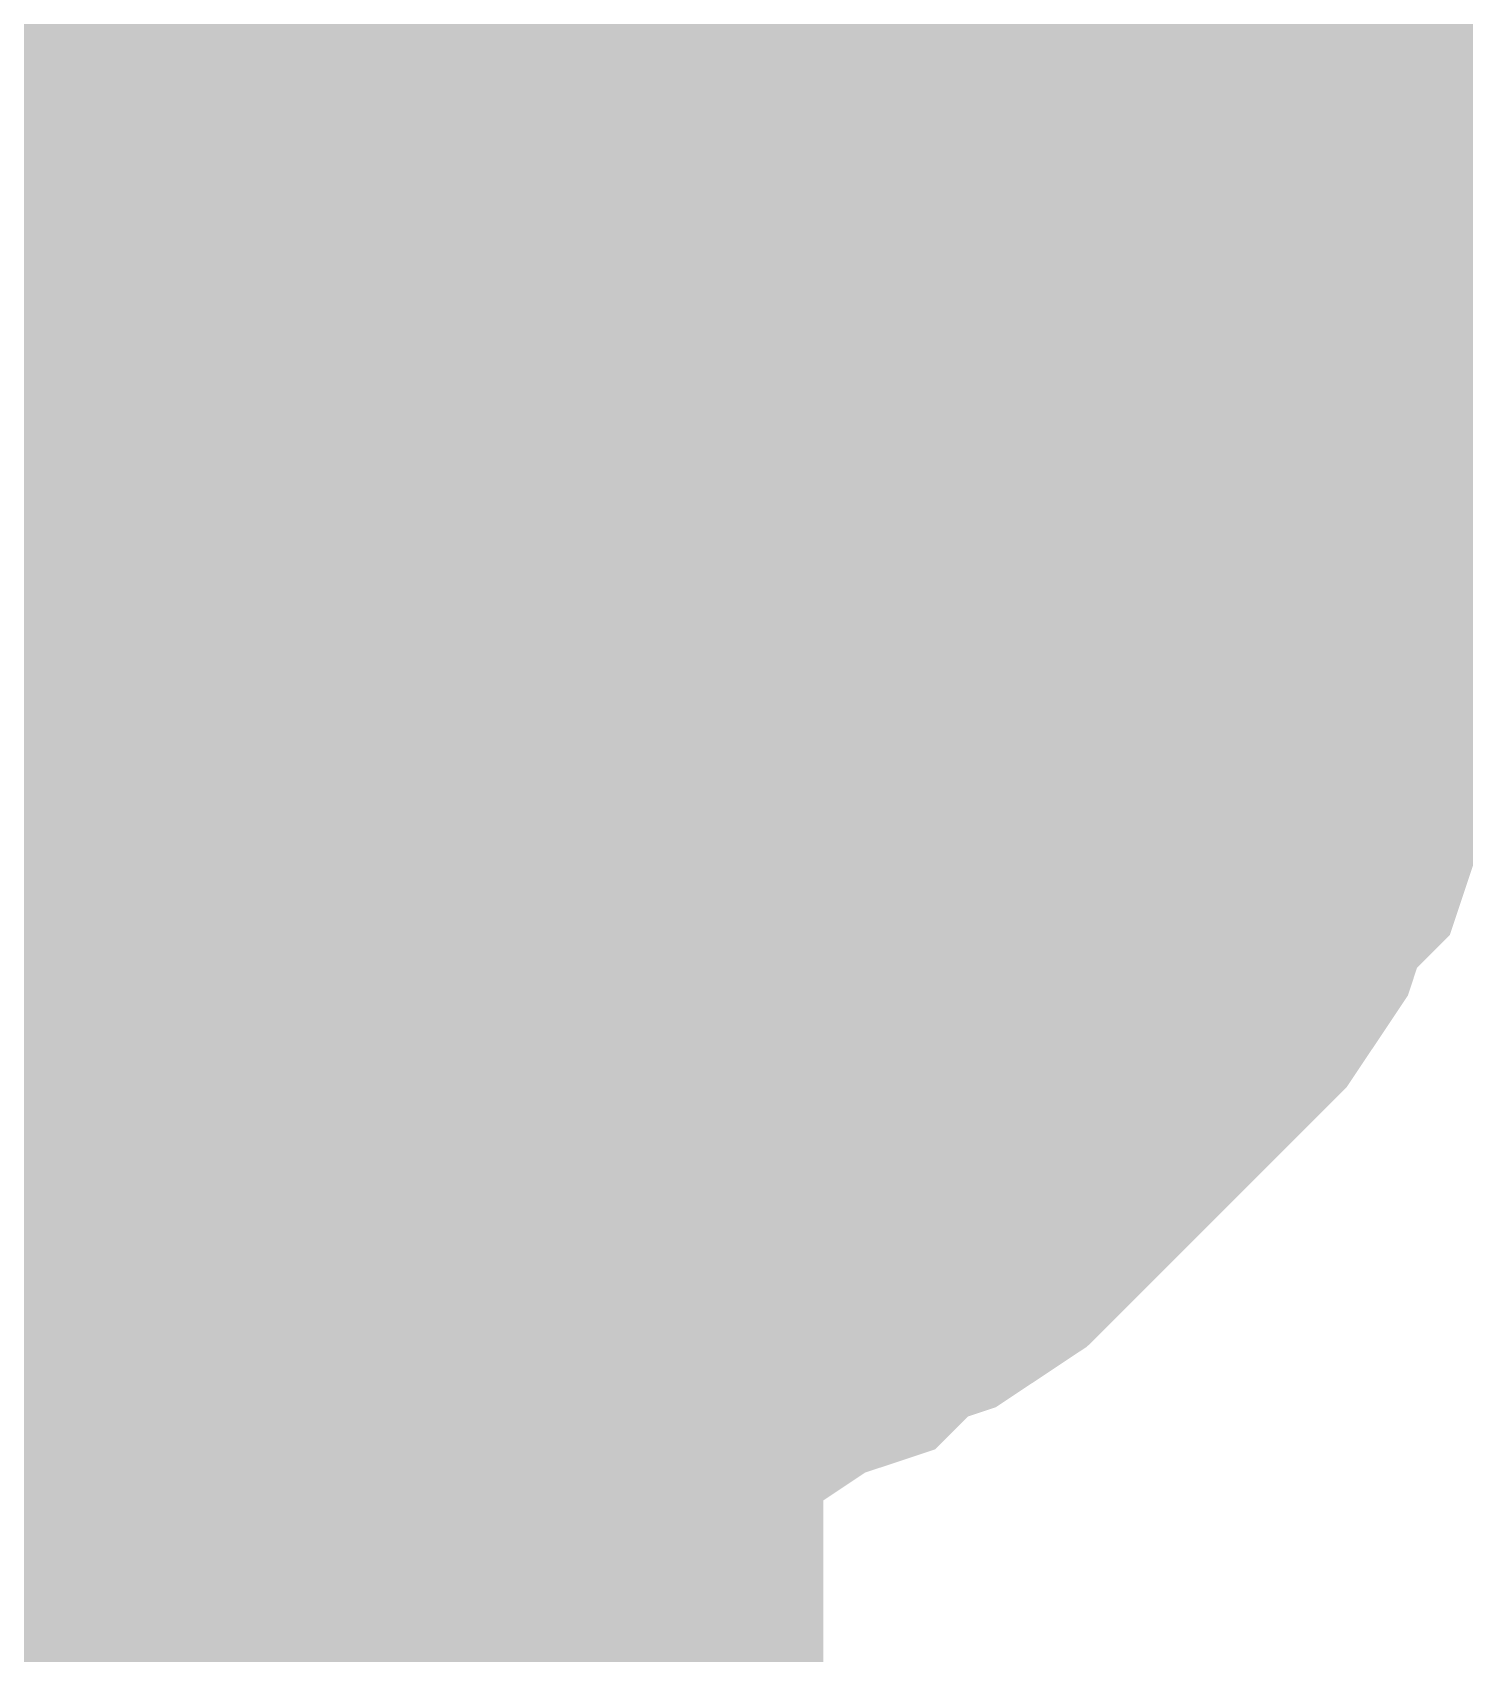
# Model space of a CAD drawing. Header units: inches. Extents: x 0 to 841, y 0 to 594.
# Drawn here: x 197.348 to 198.331, y 411.551 to 412.665 of the extents above; entities that cross this region are included whole.
import ezdxf

# ---------------------------------------------------------------- set-up
doc = ezdxf.new("R2010")
doc.units = ezdxf.units.IN
doc.layers.add('Sheet', color=255, linetype='Continuous')

msp = doc.modelspace()

# ---------------------------------------------------------------- linework, layer by layer
at = {"layer": 'Sheet'}
msp.add_lwpolyline([(197.246, 412.5, 0.508, 0.508, 1), (197.754, 412.5, 0.508, 0.508, 1)], format="xyseb", close=True, dxfattribs=at)
for points in [[(197.9094, 412.8219, 0.2997, 0.2997, 0), (197.9207, 412.7995, 0.2997, 0.2997, 0), (197.9319, 412.777, 0.2997, 0.2997, 0), (197.9543, 412.7545, 0.2997, 0.2997, 0), (197.9656, 412.7433, 0.2997, 0.2997, 0), (197.9768, 412.7208, 0.2997, 0.2997, 0), (197.9768, 412.6984, 0.2997, 0.2997, 0), (197.988, 412.6759, 0.2997, 0.2997, 0), (197.9993, 412.6422, 0.2997, 0.2997, 0), (198.0105, 412.6198, 0.2997, 0.2997, 0), (198.0105, 412.5973, 0.2997, 0.2997, 0), (198.0105, 412.5749, 0.2997, 0.2997, 0), (198.0217, 412.5524, 0.2997, 0.2997, 0), (198.0217, 412.5187, 0.2997, 0.2997, 0), (198.0217, 412.4963, 0.2997, 0.2997, 0)], [(197.9094, 412.8219, 0.2997, 0.2997, 0), (197.9207, 412.7995, 0.2997, 0.2997, 0), (197.9319, 412.777, 0.2997, 0.2997, 0), (197.9543, 412.7545, 0.2997, 0.2997, 0), (197.9656, 412.7433, 0.2997, 0.2997, 0), (197.9768, 412.7208, 0.2997, 0.2997, 0), (197.9768, 412.6984, 0.2997, 0.2997, 0), (197.988, 412.6759, 0.2997, 0.2997, 0), (197.9993, 412.6422, 0.2997, 0.2997, 0), (198.0105, 412.6198, 0.2997, 0.2997, 0), (198.0105, 412.5973, 0.2997, 0.2997, 0), (198.0105, 412.5749, 0.2997, 0.2997, 0), (198.0217, 412.5524, 0.2997, 0.2997, 0), (198.0217, 412.5187, 0.2997, 0.2997, 0), (198.0217, 412.4963, 0.2997, 0.2997, 0)], [(198.2014, 412.8219, 0.2997, 0.2997, 0), (198.2238, 412.7882, 0.2997, 0.2997, 0), (198.2351, 412.7545, 0.2997, 0.2997, 0), (198.2463, 412.7208, 0.2997, 0.2997, 0), (198.2575, 412.6872, 0.2997, 0.2997, 0), (198.2688, 412.6535, 0.2997, 0.2997, 0), (198.2688, 412.6086, 0.2997, 0.2997, 0), (198.28, 412.5749, 0.2997, 0.2997, 0), (198.28, 412.5299, 0.2997, 0.2997, 0), (198.28, 412.4963, 0.2997, 0.2997, 0)], [(198.2014, 412.8219, 0.2997, 0.2997, 0), (198.2238, 412.7882, 0.2997, 0.2997, 0), (198.2351, 412.7545, 0.2997, 0.2997, 0), (198.2463, 412.7208, 0.2997, 0.2997, 0), (198.2575, 412.6872, 0.2997, 0.2997, 0), (198.2688, 412.6535, 0.2997, 0.2997, 0), (198.2688, 412.6086, 0.2997, 0.2997, 0), (198.28, 412.5749, 0.2997, 0.2997, 0), (198.28, 412.5299, 0.2997, 0.2997, 0), (198.28, 412.4963, 0.2997, 0.2997, 0)], [(198.2014, 412.8219, 0.2997, 0.2997, 0), (198.2238, 412.7882, 0.2997, 0.2997, 0), (198.2351, 412.7545, 0.2997, 0.2997, 0), (198.2463, 412.7208, 0.2997, 0.2997, 0), (198.2575, 412.6872, 0.2997, 0.2997, 0), (198.2688, 412.6535, 0.2997, 0.2997, 0), (198.2688, 412.6086, 0.2997, 0.2997, 0), (198.28, 412.5749, 0.2997, 0.2997, 0), (198.28, 412.5299, 0.2997, 0.2997, 0), (198.28, 412.4963, 0.2997, 0.2997, 0)], [(187.5227, 412.4963, 0.7493, 0.7493, 0), (197.5164, 412.4963, 0.7493, 0.7493, 0), (202.5133, 412.4963, 0.7493, 0.7493, 0)], [(197.5164, 412.4963, 0.7493, 0.7493, 0), (197.5164, 406.9938, 0.7493, 0.7493, 0)], [(197.9768, 412.7208, 0.0991, 0.0991, 0), (197.9768, 412.6984, 0.0991, 0.0991, 0), (197.988, 412.6759, 0.0991, 0.0991, 0), (197.9993, 412.6422, 0.0991, 0.0991, 0), (198.0105, 412.6198, 0.0991, 0.0991, 0), (198.0105, 412.5973, 0.0991, 0.0991, 0), (198.0105, 412.5749, 0.0991, 0.0991, 0), (198.0217, 412.5524, 0.0991, 0.0991, 0), (198.0217, 412.5187, 0.0991, 0.0991, 0), (198.0217, 412.4963, 0.0991, 0.0991, 0)], [(197.9768, 412.7208, 0.0991, 0.0991, 0), (197.9768, 412.6984, 0.0991, 0.0991, 0), (197.988, 412.6759, 0.0991, 0.0991, 0), (197.9993, 412.6422, 0.0991, 0.0991, 0), (198.0105, 412.6198, 0.0991, 0.0991, 0), (198.0105, 412.5973, 0.0991, 0.0991, 0), (198.0105, 412.5749, 0.0991, 0.0991, 0), (198.0217, 412.5524, 0.0991, 0.0991, 0), (198.0217, 412.5187, 0.0991, 0.0991, 0), (198.0217, 412.4963, 0.0991, 0.0991, 0)], [(198.2463, 412.7208, 0.0991, 0.0991, 0), (198.2575, 412.6872, 0.0991, 0.0991, 0), (198.2688, 412.6535, 0.0991, 0.0991, 0), (198.2688, 412.6086, 0.0991, 0.0991, 0), (198.28, 412.5749, 0.0991, 0.0991, 0), (198.28, 412.5299, 0.0991, 0.0991, 0), (198.28, 412.4963, 0.0991, 0.0991, 0)], [(198.2463, 412.7208, 0.0991, 0.0991, 0), (198.2575, 412.6872, 0.0991, 0.0991, 0), (198.2688, 412.6535, 0.0991, 0.0991, 0), (198.2688, 412.6086, 0.0991, 0.0991, 0), (198.28, 412.5749, 0.0991, 0.0991, 0), (198.28, 412.5299, 0.0991, 0.0991, 0), (198.28, 412.4963, 0.0991, 0.0991, 0)], [(198.2463, 412.7208, 0.0991, 0.0991, 0), (198.2575, 412.6872, 0.0991, 0.0991, 0), (198.2688, 412.6535, 0.0991, 0.0991, 0), (198.2688, 412.6086, 0.0991, 0.0991, 0), (198.28, 412.5749, 0.0991, 0.0991, 0), (198.28, 412.5299, 0.0991, 0.0991, 0), (198.28, 412.4963, 0.0991, 0.0991, 0)], [(198.28, 412.4963, 0.2997, 0.2997, 0), (198.28, 412.4513, 0.2997, 0.2997, 0), (198.28, 412.4177, 0.2997, 0.2997, 0), (198.2688, 412.384, 0.2997, 0.2997, 0), (198.2688, 412.339, 0.2997, 0.2997, 0), (198.2575, 412.3054, 0.2997, 0.2997, 0), (198.2463, 412.2717, 0.2997, 0.2997, 0), (198.2351, 412.2267, 0.2997, 0.2997, 0), (198.2238, 412.1931, 0.2997, 0.2997, 0), (198.2014, 412.1594, 0.2997, 0.2997, 0), (198.1902, 412.1257, 0.2997, 0.2997, 0), (198.1677, 412.1032, 0.2997, 0.2997, 0), (198.1565, 412.0695, 0.2997, 0.2997, 0), (198.134, 412.0358, 0.2997, 0.2997, 0), (198.1116, 412.0134, 0.2997, 0.2997, 0), (198.0779, 411.9797, 0.2997, 0.2997, 0), (198.0554, 411.9572, 0.2997, 0.2997, 0), (198.033, 411.9348, 0.2997, 0.2997, 0), (197.9993, 411.9011, 0.2997, 0.2997, 0), (197.9768, 411.8786, 0.2997, 0.2997, 0), (197.9431, 411.8562, 0.2997, 0.2997, 0), (197.9094, 411.8449, 0.2997, 0.2997, 0), (197.887, 411.8225, 0.2997, 0.2997, 0), (197.8533, 411.8113, 0.2997, 0.2997, 0), (197.8196, 411.7888, 0.2997, 0.2997, 0), (197.7859, 411.7776, 0.2997, 0.2997, 0), (197.741, 411.7663, 0.2997, 0.2997, 0), (197.7073, 411.7551, 0.2997, 0.2997, 0), (197.6736, 411.7439, 0.2997, 0.2997, 0), (197.6287, 411.7439, 0.2997, 0.2997, 0), (197.595, 411.7326, 0.2997, 0.2997, 0), (197.5613, 411.7326, 0.2997, 0.2997, 0), (197.5164, 411.7326, 0.2997, 0.2997, 0)], [(197.5164, 407.4991, 0.2997, 0.2997, 0), (197.5164, 412.4963, 0.2997, 0.2997, 0)], [(198.28, 412.4963, 0.2997, 0.2997, 0), (198.28, 412.4513, 0.2997, 0.2997, 0), (198.28, 412.4177, 0.2997, 0.2997, 0), (198.2688, 412.384, 0.2997, 0.2997, 0), (198.2688, 412.339, 0.2997, 0.2997, 0), (198.2575, 412.3054, 0.2997, 0.2997, 0), (198.2463, 412.2717, 0.2997, 0.2997, 0), (198.2351, 412.2267, 0.2997, 0.2997, 0), (198.2238, 412.1931, 0.2997, 0.2997, 0), (198.2014, 412.1594, 0.2997, 0.2997, 0), (198.1902, 412.1257, 0.2997, 0.2997, 0), (198.1677, 412.1032, 0.2997, 0.2997, 0), (198.1565, 412.0695, 0.2997, 0.2997, 0), (198.134, 412.0358, 0.2997, 0.2997, 0), (198.1116, 412.0134, 0.2997, 0.2997, 0), (198.0779, 411.9797, 0.2997, 0.2997, 0), (198.0554, 411.9572, 0.2997, 0.2997, 0), (198.033, 411.9348, 0.2997, 0.2997, 0), (197.9993, 411.9011, 0.2997, 0.2997, 0), (197.9768, 411.8786, 0.2997, 0.2997, 0), (197.9431, 411.8562, 0.2997, 0.2997, 0), (197.9094, 411.8449, 0.2997, 0.2997, 0), (197.887, 411.8225, 0.2997, 0.2997, 0), (197.8533, 411.8113, 0.2997, 0.2997, 0), (197.8196, 411.7888, 0.2997, 0.2997, 0), (197.7859, 411.7776, 0.2997, 0.2997, 0), (197.741, 411.7663, 0.2997, 0.2997, 0), (197.7073, 411.7551, 0.2997, 0.2997, 0), (197.6736, 411.7439, 0.2997, 0.2997, 0), (197.6287, 411.7439, 0.2997, 0.2997, 0), (197.595, 411.7326, 0.2997, 0.2997, 0), (197.5613, 411.7326, 0.2997, 0.2997, 0), (197.5164, 411.7326, 0.2997, 0.2997, 0)], [(198.28, 412.4963, 0.2997, 0.2997, 0), (198.28, 412.4513, 0.2997, 0.2997, 0), (198.28, 412.4177, 0.2997, 0.2997, 0), (198.2688, 412.384, 0.2997, 0.2997, 0), (198.2688, 412.339, 0.2997, 0.2997, 0), (198.2575, 412.3054, 0.2997, 0.2997, 0), (198.2463, 412.2717, 0.2997, 0.2997, 0), (198.2351, 412.2267, 0.2997, 0.2997, 0), (198.2238, 412.1931, 0.2997, 0.2997, 0), (198.2014, 412.1594, 0.2997, 0.2997, 0), (198.1902, 412.1257, 0.2997, 0.2997, 0), (198.1677, 412.1032, 0.2997, 0.2997, 0), (198.1565, 412.0695, 0.2997, 0.2997, 0), (198.134, 412.0358, 0.2997, 0.2997, 0), (198.1116, 412.0134, 0.2997, 0.2997, 0), (198.0779, 411.9797, 0.2997, 0.2997, 0), (198.0554, 411.9572, 0.2997, 0.2997, 0), (198.033, 411.9348, 0.2997, 0.2997, 0), (197.9993, 411.9011, 0.2997, 0.2997, 0), (197.9768, 411.8786, 0.2997, 0.2997, 0), (197.9431, 411.8562, 0.2997, 0.2997, 0), (197.9094, 411.8449, 0.2997, 0.2997, 0), (197.887, 411.8225, 0.2997, 0.2997, 0), (197.8533, 411.8113, 0.2997, 0.2997, 0), (197.8196, 411.7888, 0.2997, 0.2997, 0), (197.7859, 411.7776, 0.2997, 0.2997, 0), (197.741, 411.7663, 0.2997, 0.2997, 0), (197.7073, 411.7551, 0.2997, 0.2997, 0), (197.6736, 411.7439, 0.2997, 0.2997, 0), (197.6287, 411.7439, 0.2997, 0.2997, 0), (197.595, 411.7326, 0.2997, 0.2997, 0), (197.5613, 411.7326, 0.2997, 0.2997, 0), (197.5164, 411.7326, 0.2997, 0.2997, 0)], [(198.0217, 412.4963, 0.2997, 0.2997, 0), (198.0217, 412.4738, 0.2997, 0.2997, 0), (198.0217, 412.4401, 0.2997, 0.2997, 0), (198.0105, 412.4177, 0.2997, 0.2997, 0), (198.0105, 412.3952, 0.2997, 0.2997, 0), (198.0105, 412.3727, 0.2997, 0.2997, 0), (197.9993, 412.3503, 0.2997, 0.2997, 0), (197.988, 412.3166, 0.2997, 0.2997, 0), (197.9768, 412.2941, 0.2997, 0.2997, 0), (197.9768, 412.2717, 0.2997, 0.2997, 0), (197.9656, 412.2492, 0.2997, 0.2997, 0), (197.9543, 412.238, 0.2997, 0.2997, 0), (197.9319, 412.2155, 0.2997, 0.2997, 0), (197.9207, 412.1931, 0.2997, 0.2997, 0), (197.9094, 412.1706, 0.2997, 0.2997, 0), (197.887, 412.1594, 0.2997, 0.2997, 0), (197.8757, 412.1369, 0.2997, 0.2997, 0), (197.8533, 412.1257, 0.2997, 0.2997, 0), (197.8421, 412.1032, 0.2997, 0.2997, 0), (197.8196, 412.092, 0.2997, 0.2997, 0), (197.7971, 412.0808, 0.2997, 0.2997, 0), (197.7747, 412.0583, 0.2997, 0.2997, 0), (197.7635, 412.0471, 0.2997, 0.2997, 0), (197.741, 412.0358, 0.2997, 0.2997, 0), (197.7185, 412.0358, 0.2997, 0.2997, 0), (197.6961, 412.0246, 0.2997, 0.2997, 0), (197.6624, 412.0134, 0.2997, 0.2997, 0), (197.6399, 412.0022, 0.2997, 0.2997, 0), (197.6175, 412.0022, 0.2997, 0.2997, 0), (197.595, 412.0022, 0.2997, 0.2997, 0), (197.5726, 411.9909, 0.2997, 0.2997, 0), (197.5389, 411.9909, 0.2997, 0.2997, 0), (197.5164, 411.9909, 0.2997, 0.2997, 0)], [(198.0217, 412.4963, 0.2997, 0.2997, 0), (198.0217, 412.4738, 0.2997, 0.2997, 0), (198.0217, 412.4401, 0.2997, 0.2997, 0), (198.0105, 412.4177, 0.2997, 0.2997, 0), (198.0105, 412.3952, 0.2997, 0.2997, 0), (198.0105, 412.3727, 0.2997, 0.2997, 0), (197.9993, 412.3503, 0.2997, 0.2997, 0), (197.988, 412.3166, 0.2997, 0.2997, 0), (197.9768, 412.2941, 0.2997, 0.2997, 0), (197.9768, 412.2717, 0.2997, 0.2997, 0), (197.9656, 412.2492, 0.2997, 0.2997, 0), (197.9543, 412.238, 0.2997, 0.2997, 0), (197.9319, 412.2155, 0.2997, 0.2997, 0), (197.9207, 412.1931, 0.2997, 0.2997, 0), (197.9094, 412.1706, 0.2997, 0.2997, 0), (197.887, 412.1594, 0.2997, 0.2997, 0), (197.8757, 412.1369, 0.2997, 0.2997, 0), (197.8533, 412.1257, 0.2997, 0.2997, 0), (197.8421, 412.1032, 0.2997, 0.2997, 0), (197.8196, 412.092, 0.2997, 0.2997, 0), (197.7971, 412.0808, 0.2997, 0.2997, 0), (197.7747, 412.0583, 0.2997, 0.2997, 0), (197.7635, 412.0471, 0.2997, 0.2997, 0), (197.741, 412.0358, 0.2997, 0.2997, 0), (197.7185, 412.0358, 0.2997, 0.2997, 0), (197.6961, 412.0246, 0.2997, 0.2997, 0), (197.6624, 412.0134, 0.2997, 0.2997, 0), (197.6399, 412.0022, 0.2997, 0.2997, 0), (197.6175, 412.0022, 0.2997, 0.2997, 0), (197.595, 412.0022, 0.2997, 0.2997, 0), (197.5726, 411.9909, 0.2997, 0.2997, 0), (197.5389, 411.9909, 0.2997, 0.2997, 0), (197.5164, 411.9909, 0.2997, 0.2997, 0)], [(198.0217, 412.4963, 0.2997, 0.2997, 0), (198.0217, 412.4963, 0.2997, 0.2997, 0), (198.0217, 412.4963, 0.2997, 0.2997, 0), (198.0217, 412.4963, 0.2997, 0.2997, 0), (198.0217, 412.4963, 0.2997, 0.2997, 0), (198.0217, 412.4963, 0.2997, 0.2997, 0), (198.0217, 412.4963, 0.2997, 0.2997, 0), (198.0217, 412.4963, 0.2997, 0.2997, 0), (198.0217, 412.4963, 0.2997, 0.2997, 0), (198.0217, 412.4963, 0.2997, 0.2997, 0), (198.0217, 412.4963, 0.2997, 0.2997, 0), (198.0217, 412.4963, 0.2997, 0.2997, 0), (198.0217, 412.4963, 0.2997, 0.2997, 0), (198.0217, 412.4963, 0.2997, 0.2997, 0), (198.0217, 412.4963, 0.2997, 0.2997, 0), (198.0217, 412.4963, 0.2997, 0.2997, 0), (198.0217, 412.4963, 0.2997, 0.2997, 0), (198.0217, 412.4963, 0.2997, 0.2997, 0), (198.0217, 412.4963, 0.2997, 0.2997, 0), (198.0217, 412.4963, 0.2997, 0.2997, 0), (198.0217, 412.4963, 0.2997, 0.2997, 0), (198.0217, 412.4963, 0.2997, 0.2997, 0), (198.0217, 412.4963, 0.2997, 0.2997, 0), (198.0217, 412.4963, 0.2997, 0.2997, 0), (198.0217, 412.4963, 0.2997, 0.2997, 0), (198.0217, 412.4963, 0.2997, 0.2997, 0), (198.0217, 412.4963, 0.2997, 0.2997, 0), (198.0217, 412.4963, 0.2997, 0.2997, 0), (198.0217, 412.4963, 0.2997, 0.2997, 0), (198.0217, 412.4963, 0.2997, 0.2997, 0), (198.0217, 412.4963, 0.2997, 0.2997, 0), (198.0217, 412.4963, 0.2997, 0.2997, 0), (198.0217, 412.4963, 0.2997, 0.2997, 0)], [(198.0217, 412.4963, 0.2997, 0.2997, 0), (198.0217, 412.4963, 0.2997, 0.2997, 0)], [(198.0217, 412.4963, 0.2997, 0.2997, 0), (198.0217, 412.4963, 0.2997, 0.2997, 0), (198.0217, 412.4963, 0.2997, 0.2997, 0), (198.0217, 412.4963, 0.2997, 0.2997, 0), (198.0217, 412.4963, 0.2997, 0.2997, 0), (198.0217, 412.4963, 0.2997, 0.2997, 0), (198.0217, 412.4963, 0.2997, 0.2997, 0), (198.0217, 412.4963, 0.2997, 0.2997, 0), (198.0217, 412.4963, 0.2997, 0.2997, 0), (198.0217, 412.4963, 0.2997, 0.2997, 0), (198.0217, 412.4963, 0.2997, 0.2997, 0), (198.0217, 412.4963, 0.2997, 0.2997, 0), (198.0217, 412.4963, 0.2997, 0.2997, 0), (198.0217, 412.4963, 0.2997, 0.2997, 0), (198.0217, 412.4963, 0.2997, 0.2997, 0), (198.0217, 412.4963, 0.2997, 0.2997, 0), (198.0217, 412.4963, 0.2997, 0.2997, 0), (198.0217, 412.4963, 0.2997, 0.2997, 0), (198.0217, 412.4963, 0.2997, 0.2997, 0), (198.0217, 412.4963, 0.2997, 0.2997, 0), (198.0217, 412.4963, 0.2997, 0.2997, 0), (198.0217, 412.4963, 0.2997, 0.2997, 0), (198.0217, 412.4963, 0.2997, 0.2997, 0), (198.0217, 412.4963, 0.2997, 0.2997, 0), (198.0217, 412.4963, 0.2997, 0.2997, 0), (198.0217, 412.4963, 0.2997, 0.2997, 0), (198.0217, 412.4963, 0.2997, 0.2997, 0), (198.0217, 412.4963, 0.2997, 0.2997, 0), (198.0217, 412.4963, 0.2997, 0.2997, 0), (198.0217, 412.4963, 0.2997, 0.2997, 0), (198.0217, 412.4963, 0.2997, 0.2997, 0), (198.0217, 412.4963, 0.2997, 0.2997, 0), (198.0217, 412.4963, 0.2997, 0.2997, 0)], [(198.0217, 412.4963, 0.2997, 0.2997, 0), (198.0217, 412.4963, 0.2997, 0.2997, 0)], [(198.28, 412.4963, 0.2997, 0.2997, 0), (198.28, 412.4963, 0.2997, 0.2997, 0), (198.28, 412.4963, 0.2997, 0.2997, 0), (198.28, 412.4963, 0.2997, 0.2997, 0), (198.28, 412.4963, 0.2997, 0.2997, 0), (198.28, 412.4963, 0.2997, 0.2997, 0), (198.28, 412.4963, 0.2997, 0.2997, 0), (198.28, 412.4963, 0.2997, 0.2997, 0), (198.28, 412.4963, 0.2997, 0.2997, 0), (198.28, 412.4963, 0.2997, 0.2997, 0), (198.28, 412.4963, 0.2997, 0.2997, 0), (198.28, 412.4963, 0.2997, 0.2997, 0), (198.28, 412.4963, 0.2997, 0.2997, 0), (198.28, 412.4963, 0.2997, 0.2997, 0), (198.28, 412.4963, 0.2997, 0.2997, 0), (198.28, 412.4963, 0.2997, 0.2997, 0), (198.28, 412.4963, 0.2997, 0.2997, 0), (198.28, 412.4963, 0.2997, 0.2997, 0), (198.28, 412.4963, 0.2997, 0.2997, 0), (198.28, 412.4963, 0.2997, 0.2997, 0), (198.28, 412.4963, 0.2997, 0.2997, 0), (198.28, 412.4963, 0.2997, 0.2997, 0), (198.28, 412.4963, 0.2997, 0.2997, 0), (198.28, 412.4963, 0.2997, 0.2997, 0), (198.28, 412.4963, 0.2997, 0.2997, 0), (198.28, 412.4963, 0.2997, 0.2997, 0), (198.28, 412.4963, 0.2997, 0.2997, 0), (198.28, 412.4963, 0.2997, 0.2997, 0), (198.28, 412.4963, 0.2997, 0.2997, 0), (198.28, 412.4963, 0.2997, 0.2997, 0), (198.28, 412.4963, 0.2997, 0.2997, 0), (198.28, 412.4963, 0.2997, 0.2997, 0), (198.28, 412.4963, 0.2997, 0.2997, 0)], [(198.28, 412.4963, 0.2997, 0.2997, 0), (198.28, 412.4963, 0.2997, 0.2997, 0)], [(198.28, 412.4963, 0.2997, 0.2997, 0), (198.28, 412.4963, 0.2997, 0.2997, 0), (198.28, 412.4963, 0.2997, 0.2997, 0), (198.28, 412.4963, 0.2997, 0.2997, 0), (198.28, 412.4963, 0.2997, 0.2997, 0), (198.28, 412.4963, 0.2997, 0.2997, 0), (198.28, 412.4963, 0.2997, 0.2997, 0), (198.28, 412.4963, 0.2997, 0.2997, 0), (198.28, 412.4963, 0.2997, 0.2997, 0), (198.28, 412.4963, 0.2997, 0.2997, 0), (198.28, 412.4963, 0.2997, 0.2997, 0), (198.28, 412.4963, 0.2997, 0.2997, 0), (198.28, 412.4963, 0.2997, 0.2997, 0), (198.28, 412.4963, 0.2997, 0.2997, 0), (198.28, 412.4963, 0.2997, 0.2997, 0), (198.28, 412.4963, 0.2997, 0.2997, 0), (198.28, 412.4963, 0.2997, 0.2997, 0), (198.28, 412.4963, 0.2997, 0.2997, 0), (198.28, 412.4963, 0.2997, 0.2997, 0), (198.28, 412.4963, 0.2997, 0.2997, 0), (198.28, 412.4963, 0.2997, 0.2997, 0), (198.28, 412.4963, 0.2997, 0.2997, 0), (198.28, 412.4963, 0.2997, 0.2997, 0), (198.28, 412.4963, 0.2997, 0.2997, 0), (198.28, 412.4963, 0.2997, 0.2997, 0), (198.28, 412.4963, 0.2997, 0.2997, 0), (198.28, 412.4963, 0.2997, 0.2997, 0), (198.28, 412.4963, 0.2997, 0.2997, 0), (198.28, 412.4963, 0.2997, 0.2997, 0), (198.28, 412.4963, 0.2997, 0.2997, 0), (198.28, 412.4963, 0.2997, 0.2997, 0), (198.28, 412.4963, 0.2997, 0.2997, 0), (198.28, 412.4963, 0.2997, 0.2997, 0)], [(198.28, 412.4963, 0.2997, 0.2997, 0), (198.28, 412.4963, 0.2997, 0.2997, 0)], [(198.28, 412.4963, 0.2997, 0.2997, 0), (198.28, 412.4963, 0.2997, 0.2997, 0), (198.28, 412.4963, 0.2997, 0.2997, 0), (198.28, 412.4963, 0.2997, 0.2997, 0), (198.28, 412.4963, 0.2997, 0.2997, 0), (198.28, 412.4963, 0.2997, 0.2997, 0), (198.28, 412.4963, 0.2997, 0.2997, 0), (198.28, 412.4963, 0.2997, 0.2997, 0), (198.28, 412.4963, 0.2997, 0.2997, 0), (198.28, 412.4963, 0.2997, 0.2997, 0), (198.28, 412.4963, 0.2997, 0.2997, 0), (198.28, 412.4963, 0.2997, 0.2997, 0), (198.28, 412.4963, 0.2997, 0.2997, 0), (198.28, 412.4963, 0.2997, 0.2997, 0), (198.28, 412.4963, 0.2997, 0.2997, 0), (198.28, 412.4963, 0.2997, 0.2997, 0), (198.28, 412.4963, 0.2997, 0.2997, 0), (198.28, 412.4963, 0.2997, 0.2997, 0), (198.28, 412.4963, 0.2997, 0.2997, 0), (198.28, 412.4963, 0.2997, 0.2997, 0), (198.28, 412.4963, 0.2997, 0.2997, 0), (198.28, 412.4963, 0.2997, 0.2997, 0), (198.28, 412.4963, 0.2997, 0.2997, 0), (198.28, 412.4963, 0.2997, 0.2997, 0), (198.28, 412.4963, 0.2997, 0.2997, 0), (198.28, 412.4963, 0.2997, 0.2997, 0), (198.28, 412.4963, 0.2997, 0.2997, 0), (198.28, 412.4963, 0.2997, 0.2997, 0), (198.28, 412.4963, 0.2997, 0.2997, 0), (198.28, 412.4963, 0.2997, 0.2997, 0), (198.28, 412.4963, 0.2997, 0.2997, 0), (198.28, 412.4963, 0.2997, 0.2997, 0), (198.28, 412.4963, 0.2997, 0.2997, 0)], [(198.28, 412.4963, 0.2997, 0.2997, 0), (198.28, 412.4963, 0.2997, 0.2997, 0)], [(198.28, 412.4963, 0.0991, 0.0991, 0), (198.28, 412.4513, 0.0991, 0.0991, 0), (198.28, 412.4177, 0.0991, 0.0991, 0), (198.2688, 412.384, 0.0991, 0.0991, 0), (198.2688, 412.339, 0.0991, 0.0991, 0), (198.2575, 412.3054, 0.0991, 0.0991, 0), (198.2463, 412.2717, 0.0991, 0.0991, 0), (198.2351, 412.2267, 0.0991, 0.0991, 0), (198.2238, 412.1931, 0.0991, 0.0991, 0), (198.2014, 412.1594, 0.0991, 0.0991, 0), (198.1902, 412.1257, 0.0991, 0.0991, 0), (198.1677, 412.1032, 0.0991, 0.0991, 0), (198.1565, 412.0695, 0.0991, 0.0991, 0), (198.134, 412.0358, 0.0991, 0.0991, 0), (198.1116, 412.0134, 0.0991, 0.0991, 0), (198.0779, 411.9797, 0.0991, 0.0991, 0), (198.0554, 411.9572, 0.0991, 0.0991, 0), (198.033, 411.9348, 0.0991, 0.0991, 0), (197.9993, 411.9011, 0.0991, 0.0991, 0), (197.9768, 411.8786, 0.0991, 0.0991, 0), (197.9431, 411.8562, 0.0991, 0.0991, 0), (197.9094, 411.8449, 0.0991, 0.0991, 0), (197.887, 411.8225, 0.0991, 0.0991, 0), (197.8533, 411.8113, 0.0991, 0.0991, 0), (197.8196, 411.7888, 0.0991, 0.0991, 0), (197.7859, 411.7776, 0.0991, 0.0991, 0), (197.741, 411.7663, 0.0991, 0.0991, 0), (197.7073, 411.7551, 0.0991, 0.0991, 0), (197.6736, 411.7439, 0.0991, 0.0991, 0), (197.6287, 411.7439, 0.0991, 0.0991, 0), (197.595, 411.7326, 0.0991, 0.0991, 0), (197.5613, 411.7326, 0.0991, 0.0991, 0), (197.5164, 411.7326, 0.0991, 0.0991, 0)], [(198.28, 412.4963, 0.0991, 0.0991, 0), (198.28, 412.4513, 0.0991, 0.0991, 0), (198.28, 412.4177, 0.0991, 0.0991, 0), (198.2688, 412.384, 0.0991, 0.0991, 0), (198.2688, 412.339, 0.0991, 0.0991, 0), (198.2575, 412.3054, 0.0991, 0.0991, 0), (198.2463, 412.2717, 0.0991, 0.0991, 0), (198.2351, 412.2267, 0.0991, 0.0991, 0), (198.2238, 412.1931, 0.0991, 0.0991, 0), (198.2014, 412.1594, 0.0991, 0.0991, 0), (198.1902, 412.1257, 0.0991, 0.0991, 0), (198.1677, 412.1032, 0.0991, 0.0991, 0), (198.1565, 412.0695, 0.0991, 0.0991, 0), (198.134, 412.0358, 0.0991, 0.0991, 0), (198.1116, 412.0134, 0.0991, 0.0991, 0), (198.0779, 411.9797, 0.0991, 0.0991, 0), (198.0554, 411.9572, 0.0991, 0.0991, 0), (198.033, 411.9348, 0.0991, 0.0991, 0), (197.9993, 411.9011, 0.0991, 0.0991, 0), (197.9768, 411.8786, 0.0991, 0.0991, 0), (197.9431, 411.8562, 0.0991, 0.0991, 0), (197.9094, 411.8449, 0.0991, 0.0991, 0), (197.887, 411.8225, 0.0991, 0.0991, 0), (197.8533, 411.8113, 0.0991, 0.0991, 0), (197.8196, 411.7888, 0.0991, 0.0991, 0), (197.7859, 411.7776, 0.0991, 0.0991, 0), (197.741, 411.7663, 0.0991, 0.0991, 0), (197.7073, 411.7551, 0.0991, 0.0991, 0), (197.6736, 411.7439, 0.0991, 0.0991, 0), (197.6287, 411.7439, 0.0991, 0.0991, 0), (197.595, 411.7326, 0.0991, 0.0991, 0), (197.5613, 411.7326, 0.0991, 0.0991, 0), (197.5164, 411.7326, 0.0991, 0.0991, 0)], [(198.28, 412.4963, 0.0991, 0.0991, 0), (198.28, 412.4513, 0.0991, 0.0991, 0), (198.28, 412.4177, 0.0991, 0.0991, 0), (198.2688, 412.384, 0.0991, 0.0991, 0), (198.2688, 412.339, 0.0991, 0.0991, 0), (198.2575, 412.3054, 0.0991, 0.0991, 0), (198.2463, 412.2717, 0.0991, 0.0991, 0), (198.2351, 412.2267, 0.0991, 0.0991, 0), (198.2238, 412.1931, 0.0991, 0.0991, 0), (198.2014, 412.1594, 0.0991, 0.0991, 0), (198.1902, 412.1257, 0.0991, 0.0991, 0), (198.1677, 412.1032, 0.0991, 0.0991, 0), (198.1565, 412.0695, 0.0991, 0.0991, 0), (198.134, 412.0358, 0.0991, 0.0991, 0), (198.1116, 412.0134, 0.0991, 0.0991, 0), (198.0779, 411.9797, 0.0991, 0.0991, 0), (198.0554, 411.9572, 0.0991, 0.0991, 0), (198.033, 411.9348, 0.0991, 0.0991, 0), (197.9993, 411.9011, 0.0991, 0.0991, 0), (197.9768, 411.8786, 0.0991, 0.0991, 0), (197.9431, 411.8562, 0.0991, 0.0991, 0), (197.9094, 411.8449, 0.0991, 0.0991, 0), (197.887, 411.8225, 0.0991, 0.0991, 0), (197.8533, 411.8113, 0.0991, 0.0991, 0), (197.8196, 411.7888, 0.0991, 0.0991, 0), (197.7859, 411.7776, 0.0991, 0.0991, 0), (197.741, 411.7663, 0.0991, 0.0991, 0), (197.7073, 411.7551, 0.0991, 0.0991, 0), (197.6736, 411.7439, 0.0991, 0.0991, 0), (197.6287, 411.7439, 0.0991, 0.0991, 0), (197.595, 411.7326, 0.0991, 0.0991, 0), (197.5613, 411.7326, 0.0991, 0.0991, 0), (197.5164, 411.7326, 0.0991, 0.0991, 0)], [(198.0217, 412.4963, 0.0991, 0.0991, 0), (198.0217, 412.4738, 0.0991, 0.0991, 0), (198.0217, 412.4401, 0.0991, 0.0991, 0), (198.0105, 412.4177, 0.0991, 0.0991, 0), (198.0105, 412.3952, 0.0991, 0.0991, 0), (198.0105, 412.3727, 0.0991, 0.0991, 0), (197.9993, 412.3503, 0.0991, 0.0991, 0), (197.988, 412.3166, 0.0991, 0.0991, 0), (197.9768, 412.2941, 0.0991, 0.0991, 0), (197.9768, 412.2717, 0.0991, 0.0991, 0), (197.9656, 412.2492, 0.0991, 0.0991, 0), (197.9543, 412.238, 0.0991, 0.0991, 0), (197.9319, 412.2155, 0.0991, 0.0991, 0), (197.9207, 412.1931, 0.0991, 0.0991, 0), (197.9094, 412.1706, 0.0991, 0.0991, 0), (197.887, 412.1594, 0.0991, 0.0991, 0), (197.8757, 412.1369, 0.0991, 0.0991, 0), (197.8533, 412.1257, 0.0991, 0.0991, 0), (197.8421, 412.1032, 0.0991, 0.0991, 0), (197.8196, 412.092, 0.0991, 0.0991, 0), (197.7971, 412.0808, 0.0991, 0.0991, 0), (197.7747, 412.0583, 0.0991, 0.0991, 0), (197.7635, 412.0471, 0.0991, 0.0991, 0), (197.741, 412.0358, 0.0991, 0.0991, 0), (197.7185, 412.0358, 0.0991, 0.0991, 0), (197.6961, 412.0246, 0.0991, 0.0991, 0), (197.6624, 412.0134, 0.0991, 0.0991, 0), (197.6399, 412.0022, 0.0991, 0.0991, 0), (197.6175, 412.0022, 0.0991, 0.0991, 0), (197.595, 412.0022, 0.0991, 0.0991, 0), (197.5726, 411.9909, 0.0991, 0.0991, 0), (197.5389, 411.9909, 0.0991, 0.0991, 0), (197.5164, 411.9909, 0.0991, 0.0991, 0)], [(198.0217, 412.4963, 0.0991, 0.0991, 0), (198.0217, 412.4738, 0.0991, 0.0991, 0), (198.0217, 412.4401, 0.0991, 0.0991, 0), (198.0105, 412.4177, 0.0991, 0.0991, 0), (198.0105, 412.3952, 0.0991, 0.0991, 0), (198.0105, 412.3727, 0.0991, 0.0991, 0), (197.9993, 412.3503, 0.0991, 0.0991, 0), (197.988, 412.3166, 0.0991, 0.0991, 0), (197.9768, 412.2941, 0.0991, 0.0991, 0), (197.9768, 412.2717, 0.0991, 0.0991, 0), (197.9656, 412.2492, 0.0991, 0.0991, 0), (197.9543, 412.238, 0.0991, 0.0991, 0), (197.9319, 412.2155, 0.0991, 0.0991, 0), (197.9207, 412.1931, 0.0991, 0.0991, 0), (197.9094, 412.1706, 0.0991, 0.0991, 0), (197.887, 412.1594, 0.0991, 0.0991, 0), (197.8757, 412.1369, 0.0991, 0.0991, 0), (197.8533, 412.1257, 0.0991, 0.0991, 0), (197.8421, 412.1032, 0.0991, 0.0991, 0), (197.8196, 412.092, 0.0991, 0.0991, 0), (197.7971, 412.0808, 0.0991, 0.0991, 0), (197.7747, 412.0583, 0.0991, 0.0991, 0), (197.7635, 412.0471, 0.0991, 0.0991, 0), (197.741, 412.0358, 0.0991, 0.0991, 0), (197.7185, 412.0358, 0.0991, 0.0991, 0), (197.6961, 412.0246, 0.0991, 0.0991, 0), (197.6624, 412.0134, 0.0991, 0.0991, 0), (197.6399, 412.0022, 0.0991, 0.0991, 0), (197.6175, 412.0022, 0.0991, 0.0991, 0), (197.595, 412.0022, 0.0991, 0.0991, 0), (197.5726, 411.9909, 0.0991, 0.0991, 0), (197.5389, 411.9909, 0.0991, 0.0991, 0), (197.5164, 411.9909, 0.0991, 0.0991, 0)], [(198.0217, 412.4963, 0.0991, 0.0991, 0), (198.0217, 412.4963, 0.0991, 0.0991, 0), (198.0217, 412.4963, 0.0991, 0.0991, 0), (198.0217, 412.4963, 0.0991, 0.0991, 0), (198.0217, 412.4963, 0.0991, 0.0991, 0), (198.0217, 412.4963, 0.0991, 0.0991, 0), (198.0217, 412.4963, 0.0991, 0.0991, 0), (198.0217, 412.4963, 0.0991, 0.0991, 0), (198.0217, 412.4963, 0.0991, 0.0991, 0), (198.0217, 412.4963, 0.0991, 0.0991, 0), (198.0217, 412.4963, 0.0991, 0.0991, 0), (198.0217, 412.4963, 0.0991, 0.0991, 0), (198.0217, 412.4963, 0.0991, 0.0991, 0), (198.0217, 412.4963, 0.0991, 0.0991, 0), (198.0217, 412.4963, 0.0991, 0.0991, 0), (198.0217, 412.4963, 0.0991, 0.0991, 0), (198.0217, 412.4963, 0.0991, 0.0991, 0), (198.0217, 412.4963, 0.0991, 0.0991, 0), (198.0217, 412.4963, 0.0991, 0.0991, 0), (198.0217, 412.4963, 0.0991, 0.0991, 0), (198.0217, 412.4963, 0.0991, 0.0991, 0), (198.0217, 412.4963, 0.0991, 0.0991, 0), (198.0217, 412.4963, 0.0991, 0.0991, 0), (198.0217, 412.4963, 0.0991, 0.0991, 0), (198.0217, 412.4963, 0.0991, 0.0991, 0), (198.0217, 412.4963, 0.0991, 0.0991, 0), (198.0217, 412.4963, 0.0991, 0.0991, 0), (198.0217, 412.4963, 0.0991, 0.0991, 0), (198.0217, 412.4963, 0.0991, 0.0991, 0), (198.0217, 412.4963, 0.0991, 0.0991, 0), (198.0217, 412.4963, 0.0991, 0.0991, 0), (198.0217, 412.4963, 0.0991, 0.0991, 0), (198.0217, 412.4963, 0.0991, 0.0991, 0)], [(198.0217, 412.4963, 0.0991, 0.0991, 0), (198.0217, 412.4963, 0.0991, 0.0991, 0)], [(198.0217, 412.4963, 0.0991, 0.0991, 0), (198.0217, 412.4963, 0.0991, 0.0991, 0), (198.0217, 412.4963, 0.0991, 0.0991, 0), (198.0217, 412.4963, 0.0991, 0.0991, 0), (198.0217, 412.4963, 0.0991, 0.0991, 0), (198.0217, 412.4963, 0.0991, 0.0991, 0), (198.0217, 412.4963, 0.0991, 0.0991, 0), (198.0217, 412.4963, 0.0991, 0.0991, 0), (198.0217, 412.4963, 0.0991, 0.0991, 0), (198.0217, 412.4963, 0.0991, 0.0991, 0), (198.0217, 412.4963, 0.0991, 0.0991, 0), (198.0217, 412.4963, 0.0991, 0.0991, 0), (198.0217, 412.4963, 0.0991, 0.0991, 0), (198.0217, 412.4963, 0.0991, 0.0991, 0), (198.0217, 412.4963, 0.0991, 0.0991, 0), (198.0217, 412.4963, 0.0991, 0.0991, 0), (198.0217, 412.4963, 0.0991, 0.0991, 0), (198.0217, 412.4963, 0.0991, 0.0991, 0), (198.0217, 412.4963, 0.0991, 0.0991, 0), (198.0217, 412.4963, 0.0991, 0.0991, 0), (198.0217, 412.4963, 0.0991, 0.0991, 0), (198.0217, 412.4963, 0.0991, 0.0991, 0), (198.0217, 412.4963, 0.0991, 0.0991, 0), (198.0217, 412.4963, 0.0991, 0.0991, 0), (198.0217, 412.4963, 0.0991, 0.0991, 0), (198.0217, 412.4963, 0.0991, 0.0991, 0), (198.0217, 412.4963, 0.0991, 0.0991, 0), (198.0217, 412.4963, 0.0991, 0.0991, 0), (198.0217, 412.4963, 0.0991, 0.0991, 0), (198.0217, 412.4963, 0.0991, 0.0991, 0), (198.0217, 412.4963, 0.0991, 0.0991, 0), (198.0217, 412.4963, 0.0991, 0.0991, 0), (198.0217, 412.4963, 0.0991, 0.0991, 0)], [(198.0217, 412.4963, 0.0991, 0.0991, 0), (198.0217, 412.4963, 0.0991, 0.0991, 0)], [(198.28, 412.4963, 0.0991, 0.0991, 0), (198.28, 412.4963, 0.0991, 0.0991, 0), (198.28, 412.4963, 0.0991, 0.0991, 0), (198.28, 412.4963, 0.0991, 0.0991, 0), (198.28, 412.4963, 0.0991, 0.0991, 0), (198.28, 412.4963, 0.0991, 0.0991, 0), (198.28, 412.4963, 0.0991, 0.0991, 0), (198.28, 412.4963, 0.0991, 0.0991, 0), (198.28, 412.4963, 0.0991, 0.0991, 0), (198.28, 412.4963, 0.0991, 0.0991, 0), (198.28, 412.4963, 0.0991, 0.0991, 0), (198.28, 412.4963, 0.0991, 0.0991, 0), (198.28, 412.4963, 0.0991, 0.0991, 0), (198.28, 412.4963, 0.0991, 0.0991, 0), (198.28, 412.4963, 0.0991, 0.0991, 0), (198.28, 412.4963, 0.0991, 0.0991, 0), (198.28, 412.4963, 0.0991, 0.0991, 0), (198.28, 412.4963, 0.0991, 0.0991, 0), (198.28, 412.4963, 0.0991, 0.0991, 0), (198.28, 412.4963, 0.0991, 0.0991, 0), (198.28, 412.4963, 0.0991, 0.0991, 0), (198.28, 412.4963, 0.0991, 0.0991, 0), (198.28, 412.4963, 0.0991, 0.0991, 0), (198.28, 412.4963, 0.0991, 0.0991, 0), (198.28, 412.4963, 0.0991, 0.0991, 0), (198.28, 412.4963, 0.0991, 0.0991, 0), (198.28, 412.4963, 0.0991, 0.0991, 0), (198.28, 412.4963, 0.0991, 0.0991, 0), (198.28, 412.4963, 0.0991, 0.0991, 0), (198.28, 412.4963, 0.0991, 0.0991, 0), (198.28, 412.4963, 0.0991, 0.0991, 0), (198.28, 412.4963, 0.0991, 0.0991, 0), (198.28, 412.4963, 0.0991, 0.0991, 0)], [(198.28, 412.4963, 0.0991, 0.0991, 0), (198.28, 412.4963, 0.0991, 0.0991, 0)], [(198.28, 412.4963, 0.0991, 0.0991, 0), (198.28, 412.4963, 0.0991, 0.0991, 0), (198.28, 412.4963, 0.0991, 0.0991, 0), (198.28, 412.4963, 0.0991, 0.0991, 0), (198.28, 412.4963, 0.0991, 0.0991, 0), (198.28, 412.4963, 0.0991, 0.0991, 0), (198.28, 412.4963, 0.0991, 0.0991, 0), (198.28, 412.4963, 0.0991, 0.0991, 0), (198.28, 412.4963, 0.0991, 0.0991, 0), (198.28, 412.4963, 0.0991, 0.0991, 0), (198.28, 412.4963, 0.0991, 0.0991, 0), (198.28, 412.4963, 0.0991, 0.0991, 0), (198.28, 412.4963, 0.0991, 0.0991, 0), (198.28, 412.4963, 0.0991, 0.0991, 0), (198.28, 412.4963, 0.0991, 0.0991, 0), (198.28, 412.4963, 0.0991, 0.0991, 0), (198.28, 412.4963, 0.0991, 0.0991, 0), (198.28, 412.4963, 0.0991, 0.0991, 0), (198.28, 412.4963, 0.0991, 0.0991, 0), (198.28, 412.4963, 0.0991, 0.0991, 0), (198.28, 412.4963, 0.0991, 0.0991, 0), (198.28, 412.4963, 0.0991, 0.0991, 0), (198.28, 412.4963, 0.0991, 0.0991, 0), (198.28, 412.4963, 0.0991, 0.0991, 0), (198.28, 412.4963, 0.0991, 0.0991, 0), (198.28, 412.4963, 0.0991, 0.0991, 0), (198.28, 412.4963, 0.0991, 0.0991, 0), (198.28, 412.4963, 0.0991, 0.0991, 0), (198.28, 412.4963, 0.0991, 0.0991, 0), (198.28, 412.4963, 0.0991, 0.0991, 0), (198.28, 412.4963, 0.0991, 0.0991, 0), (198.28, 412.4963, 0.0991, 0.0991, 0), (198.28, 412.4963, 0.0991, 0.0991, 0)], [(198.28, 412.4963, 0.0991, 0.0991, 0), (198.28, 412.4963, 0.0991, 0.0991, 0)], [(198.28, 412.4963, 0.0991, 0.0991, 0), (198.28, 412.4963, 0.0991, 0.0991, 0), (198.28, 412.4963, 0.0991, 0.0991, 0), (198.28, 412.4963, 0.0991, 0.0991, 0), (198.28, 412.4963, 0.0991, 0.0991, 0), (198.28, 412.4963, 0.0991, 0.0991, 0), (198.28, 412.4963, 0.0991, 0.0991, 0), (198.28, 412.4963, 0.0991, 0.0991, 0), (198.28, 412.4963, 0.0991, 0.0991, 0), (198.28, 412.4963, 0.0991, 0.0991, 0), (198.28, 412.4963, 0.0991, 0.0991, 0), (198.28, 412.4963, 0.0991, 0.0991, 0), (198.28, 412.4963, 0.0991, 0.0991, 0), (198.28, 412.4963, 0.0991, 0.0991, 0), (198.28, 412.4963, 0.0991, 0.0991, 0), (198.28, 412.4963, 0.0991, 0.0991, 0), (198.28, 412.4963, 0.0991, 0.0991, 0), (198.28, 412.4963, 0.0991, 0.0991, 0), (198.28, 412.4963, 0.0991, 0.0991, 0), (198.28, 412.4963, 0.0991, 0.0991, 0), (198.28, 412.4963, 0.0991, 0.0991, 0), (198.28, 412.4963, 0.0991, 0.0991, 0), (198.28, 412.4963, 0.0991, 0.0991, 0), (198.28, 412.4963, 0.0991, 0.0991, 0), (198.28, 412.4963, 0.0991, 0.0991, 0), (198.28, 412.4963, 0.0991, 0.0991, 0), (198.28, 412.4963, 0.0991, 0.0991, 0), (198.28, 412.4963, 0.0991, 0.0991, 0), (198.28, 412.4963, 0.0991, 0.0991, 0), (198.28, 412.4963, 0.0991, 0.0991, 0), (198.28, 412.4963, 0.0991, 0.0991, 0), (198.28, 412.4963, 0.0991, 0.0991, 0), (198.28, 412.4963, 0.0991, 0.0991, 0)], [(198.28, 412.4963, 0.0991, 0.0991, 0), (198.28, 412.4963, 0.0991, 0.0991, 0)], [(197.5164, 411.9909, 0.2997, 0.2997, 0), (197.494, 411.9909, 0.2997, 0.2997, 0), (197.4603, 411.9909, 0.2997, 0.2997, 0), (197.4378, 412.0022, 0.2997, 0.2997, 0), (197.4154, 412.0022, 0.2997, 0.2997, 0), (197.3929, 412.0022, 0.2997, 0.2997, 0), (197.3704, 412.0134, 0.2997, 0.2997, 0), (197.3368, 412.0246, 0.2997, 0.2997, 0), (197.3143, 412.0358, 0.2997, 0.2997, 0), (197.2918, 412.0358, 0.2997, 0.2997, 0), (197.2694, 412.0471, 0.2997, 0.2997, 0), (197.2582, 412.0583, 0.2997, 0.2997, 0), (197.2357, 412.0808, 0.2997, 0.2997, 0), (197.2132, 412.092, 0.2997, 0.2997, 0), (197.1908, 412.1032, 0.2997, 0.2997, 0)], [(197.5164, 411.9909, 0.2997, 0.2997, 0), (197.494, 411.9909, 0.2997, 0.2997, 0), (197.4603, 411.9909, 0.2997, 0.2997, 0), (197.4378, 412.0022, 0.2997, 0.2997, 0), (197.4154, 412.0022, 0.2997, 0.2997, 0), (197.3929, 412.0022, 0.2997, 0.2997, 0), (197.3704, 412.0134, 0.2997, 0.2997, 0), (197.3368, 412.0246, 0.2997, 0.2997, 0), (197.3143, 412.0358, 0.2997, 0.2997, 0), (197.2918, 412.0358, 0.2997, 0.2997, 0), (197.2694, 412.0471, 0.2997, 0.2997, 0), (197.2582, 412.0583, 0.2997, 0.2997, 0), (197.2357, 412.0808, 0.2997, 0.2997, 0), (197.2132, 412.092, 0.2997, 0.2997, 0), (197.1908, 412.1032, 0.2997, 0.2997, 0)], [(197.5164, 411.9909, 0.0991, 0.0991, 0), (197.494, 411.9909, 0.0991, 0.0991, 0), (197.4603, 411.9909, 0.0991, 0.0991, 0), (197.4378, 412.0022, 0.0991, 0.0991, 0), (197.4154, 412.0022, 0.0991, 0.0991, 0), (197.3929, 412.0022, 0.0991, 0.0991, 0), (197.3704, 412.0134, 0.0991, 0.0991, 0), (197.3368, 412.0246, 0.0991, 0.0991, 0), (197.3143, 412.0358, 0.0991, 0.0991, 0), (197.2918, 412.0358, 0.0991, 0.0991, 0)], [(197.5164, 411.9909, 0.0991, 0.0991, 0), (197.494, 411.9909, 0.0991, 0.0991, 0), (197.4603, 411.9909, 0.0991, 0.0991, 0), (197.4378, 412.0022, 0.0991, 0.0991, 0), (197.4154, 412.0022, 0.0991, 0.0991, 0), (197.3929, 412.0022, 0.0991, 0.0991, 0), (197.3704, 412.0134, 0.0991, 0.0991, 0), (197.3368, 412.0246, 0.0991, 0.0991, 0), (197.3143, 412.0358, 0.0991, 0.0991, 0), (197.2918, 412.0358, 0.0991, 0.0991, 0)], [(197.5164, 411.7326, 0.2997, 0.2997, 0), (197.4827, 411.7326, 0.2997, 0.2997, 0), (197.4378, 411.7326, 0.2997, 0.2997, 0), (197.4041, 411.7439, 0.2997, 0.2997, 0), (197.3592, 411.7439, 0.2997, 0.2997, 0), (197.3255, 411.7551, 0.2997, 0.2997, 0), (197.2918, 411.7663, 0.2997, 0.2997, 0), (197.2582, 411.7776, 0.2997, 0.2997, 0), (197.2245, 411.7888, 0.2997, 0.2997, 0), (197.1908, 411.8113, 0.2997, 0.2997, 0)], [(197.5164, 411.7326, 0.2997, 0.2997, 0), (197.4827, 411.7326, 0.2997, 0.2997, 0), (197.4378, 411.7326, 0.2997, 0.2997, 0), (197.4041, 411.7439, 0.2997, 0.2997, 0), (197.3592, 411.7439, 0.2997, 0.2997, 0), (197.3255, 411.7551, 0.2997, 0.2997, 0), (197.2918, 411.7663, 0.2997, 0.2997, 0), (197.2582, 411.7776, 0.2997, 0.2997, 0), (197.2245, 411.7888, 0.2997, 0.2997, 0), (197.1908, 411.8113, 0.2997, 0.2997, 0)], [(197.5164, 411.7326, 0.2997, 0.2997, 0), (197.4827, 411.7326, 0.2997, 0.2997, 0), (197.4378, 411.7326, 0.2997, 0.2997, 0), (197.4041, 411.7439, 0.2997, 0.2997, 0), (197.3592, 411.7439, 0.2997, 0.2997, 0), (197.3255, 411.7551, 0.2997, 0.2997, 0), (197.2918, 411.7663, 0.2997, 0.2997, 0), (197.2582, 411.7776, 0.2997, 0.2997, 0), (197.2245, 411.7888, 0.2997, 0.2997, 0), (197.1908, 411.8113, 0.2997, 0.2997, 0)], [(197.5164, 411.7326, 0.0991, 0.0991, 0), (197.4827, 411.7326, 0.0991, 0.0991, 0), (197.4378, 411.7326, 0.0991, 0.0991, 0), (197.4041, 411.7439, 0.0991, 0.0991, 0), (197.3592, 411.7439, 0.0991, 0.0991, 0), (197.3255, 411.7551, 0.0991, 0.0991, 0), (197.2918, 411.7663, 0.0991, 0.0991, 0)], [(197.5164, 411.7326, 0.0991, 0.0991, 0), (197.4827, 411.7326, 0.0991, 0.0991, 0), (197.4378, 411.7326, 0.0991, 0.0991, 0), (197.4041, 411.7439, 0.0991, 0.0991, 0), (197.3592, 411.7439, 0.0991, 0.0991, 0), (197.3255, 411.7551, 0.0991, 0.0991, 0), (197.2918, 411.7663, 0.0991, 0.0991, 0)], [(197.5164, 411.7326, 0.0991, 0.0991, 0), (197.4827, 411.7326, 0.0991, 0.0991, 0), (197.4378, 411.7326, 0.0991, 0.0991, 0), (197.4041, 411.7439, 0.0991, 0.0991, 0), (197.3592, 411.7439, 0.0991, 0.0991, 0), (197.3255, 411.7551, 0.0991, 0.0991, 0), (197.2918, 411.7663, 0.0991, 0.0991, 0)]]:
    msp.add_lwpolyline(points, format="xyseb", dxfattribs=at)

doc.saveas('drawing.dxf')
